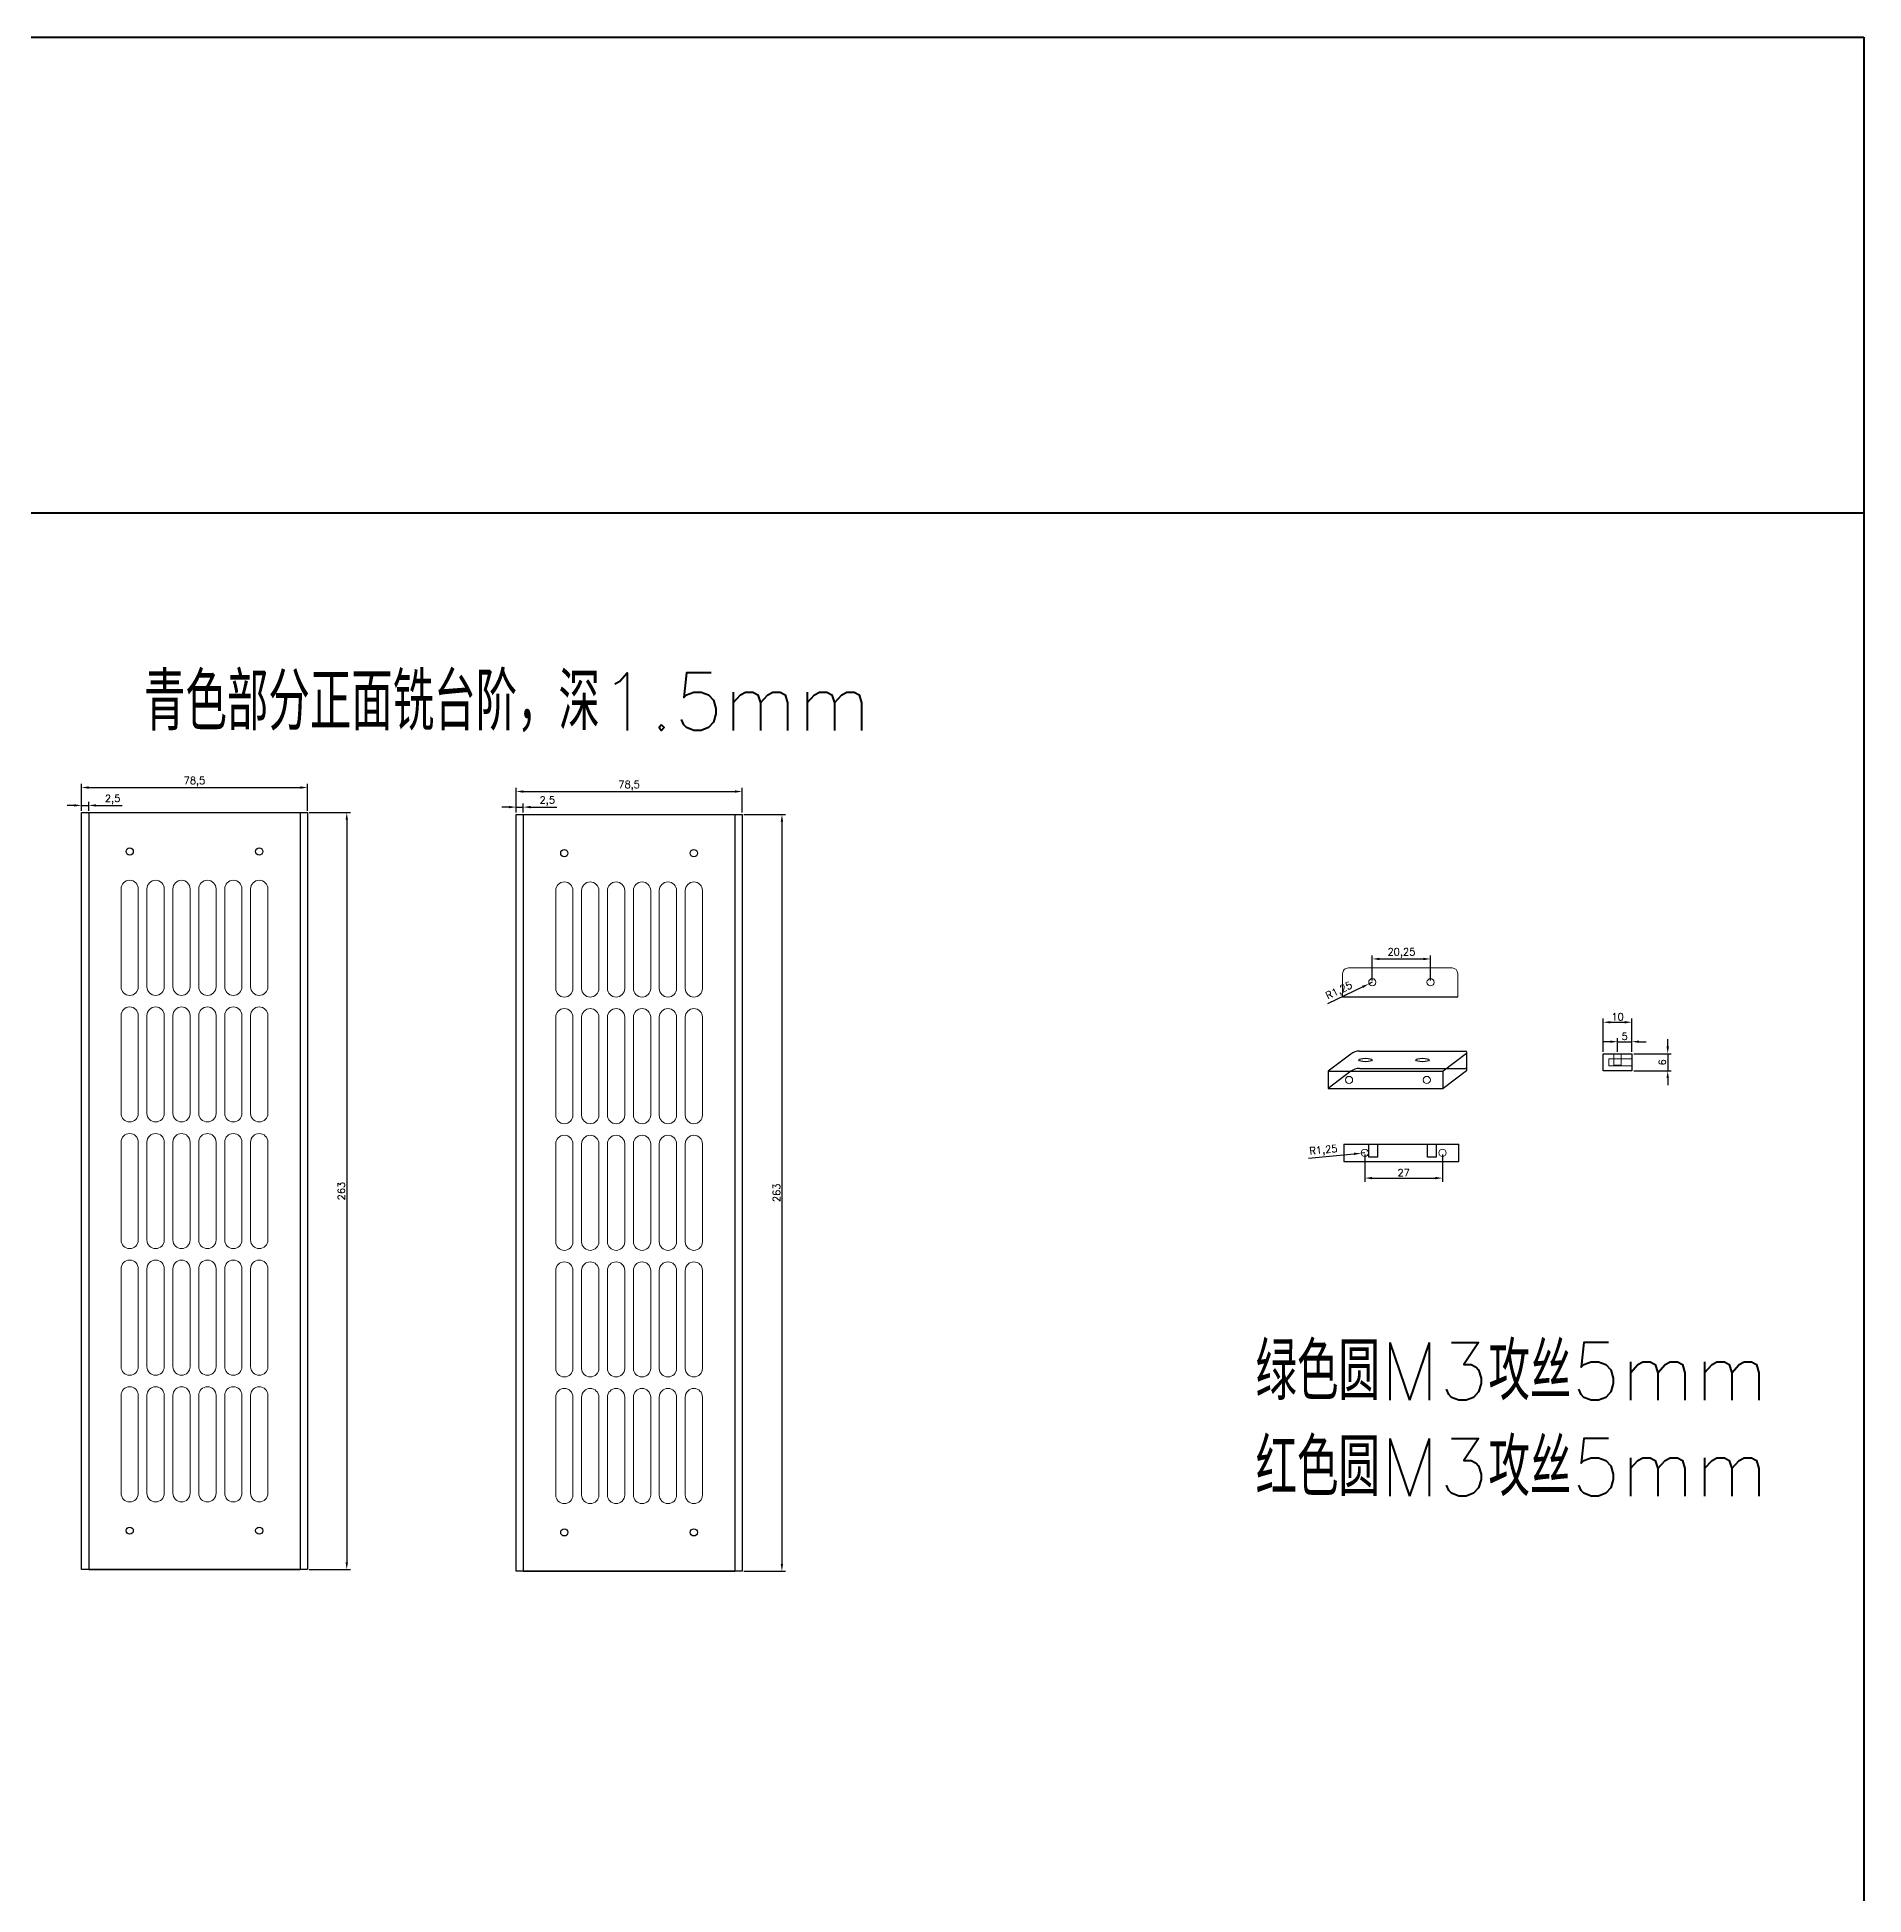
# Model space of a CAD drawing. Header units: inches. Extents: x 2 to 2337, y 1 to 1206.
# Drawn here: x 1702 to 2337, y 560 to 1206 of the extents above; entities that cross this region are included whole.
import ezdxf

# ---------------------------------------------------------------- set-up
doc = ezdxf.new("R2010")
doc.units = ezdxf.units.IN
doc.header["$MEASUREMENT"] = 0
doc.styles.get("Standard").update_dxf_attribs({"font": 'txt', "bigfont": 'gbcbig.shx'})
doc.dimstyles.new('ISO-25', dxfattribs={"dimtxt": 2.5, "dimasz": 2.5, "dimexe": 1.25, "dimexo": 0.625, "dimtad": 1, "dimtxsty": 'Standard', "dimcen": 2.5, "dimadec": 0, "dimazin": 0, "dimtfac": 1, "dimtmove": 0, "dimatfit": 3, "dimfxl": 1, "dimarcsym": 0})

# ---------------------------------------------------------------- blocks, each defined once
blk = doc.blocks.new('*D4')
at = {"color": 0, "lineweight": -2}
for p, q in [((2257, 852.75), (2270.08, 852.75)), ((2268.83, 855.25), (2268.83, 857.75)), ((2268.83, 852.75), (2268.83, 846.75)), ((2257, 846.75), (2270.08, 846.75)), ((2268.83, 844.25), (2268.83, 841.75))]:
    blk.add_line(p, q, dxfattribs=at)
at = {"color": 0}
for points in [[(2268.41, 855.25), (2269.25, 855.25), (2268.83, 852.75)], [(2268.41, 844.25), (2269.25, 844.25), (2268.83, 846.75)]]:
    blk.add_solid(points, dxfattribs=at)
at = {"layer": 'Defpoints', "color": 0}
for p in [(2256.38, 852.75), (2256.38, 846.75), (2268.83, 846.75)]:
    blk.add_point(p, dxfattribs=at)
at = {"color": 0, "insert": (2266.95, 849.75), "char_height": 2.5, "attachment_point": 5, "rotation": 90}
blk.add_mtext('6', dxfattribs=at)
blk = doc.blocks.new('*D5')
at = {"color": 0, "lineweight": -2}
for p, q in [((2246.38, 853.38), (2246.38, 864.92)), ((2248.88, 863.67), (2253.88, 863.67)), ((2256.38, 853.38), (2256.38, 864.92))]:
    blk.add_line(p, q, dxfattribs=at)
at = {"color": 0}
for points in [[(2248.88, 864.09), (2248.88, 863.26), (2246.38, 863.67)], [(2253.88, 864.09), (2253.88, 863.26), (2256.38, 863.67)]]:
    blk.add_solid(points, dxfattribs=at)
at = {"layer": 'Defpoints', "color": 0}
for p in [(2256.38, 863.67), (2246.38, 852.75), (2256.38, 852.75)]:
    blk.add_point(p, dxfattribs=at)
at = {"color": 0, "insert": (2251.38, 865.55), "char_height": 2.5, "attachment_point": 5}
blk.add_mtext('10', dxfattribs=at)
blk = doc.blocks.new('*D41')
at = {"color": 0, "lineweight": -2}
for p, q in [((1796.89, 936.51), (1811.18, 936.51)), ((1809.93, 934.01), (1809.93, 676.01)), ((1796.89, 673.51), (1811.18, 673.51))]:
    blk.add_line(p, q, dxfattribs=at)
at = {"color": 0}
for points in [[(1809.52, 934.01), (1810.35, 934.01), (1809.93, 936.51)], [(1809.52, 676.01), (1810.35, 676.01), (1809.93, 673.51)]]:
    blk.add_solid(points, dxfattribs=at)
at = {"layer": 'Defpoints', "color": 0}
for p in [(1796.27, 936.51), (1796.27, 673.51), (1809.93, 673.51)]:
    blk.add_point(p, dxfattribs=at)
at = {"color": 0, "insert": (1808.06, 805.01), "char_height": 2.5, "attachment_point": 5, "rotation": 90}
blk.add_mtext('263', dxfattribs=at)
blk = doc.blocks.new('*D42')
at = {"color": 0, "lineweight": -2}
for p, q in [((1717.77, 937.14), (1717.77, 946.48)), ((1720.27, 945.23), (1793.77, 945.23)), ((1796.27, 937.14), (1796.27, 946.48))]:
    blk.add_line(p, q, dxfattribs=at)
at = {"color": 0}
for points in [[(1720.27, 945.64), (1720.27, 944.81), (1717.77, 945.23)], [(1793.77, 945.64), (1793.77, 944.81), (1796.27, 945.23)]]:
    blk.add_solid(points, dxfattribs=at)
at = {"layer": 'Defpoints', "color": 0}
for p in [(1796.27, 945.23), (1717.77, 936.51), (1796.27, 936.51)]:
    blk.add_point(p, dxfattribs=at)
at = {"color": 0, "insert": (1757.02, 947.31), "char_height": 2.5, "attachment_point": 5}
blk.add_mtext('78,5', dxfattribs=at)
blk = doc.blocks.new('*D45')
at = {"color": 0, "lineweight": -2}
for p, q in [((1715.27, 939.01), (1712.77, 939.01)), ((1717.77, 937.14), (1717.77, 940.26)), ((1717.77, 939.01), (1720.27, 939.01)), ((1720.27, 937.14), (1720.27, 940.26)), ((1722.77, 939.01), (1731.94, 939.01))]:
    blk.add_line(p, q, dxfattribs=at)
at = {"color": 0}
for points in [[(1715.27, 939.43), (1715.27, 938.6), (1717.77, 939.01)], [(1722.77, 939.43), (1722.77, 938.6), (1720.27, 939.01)]]:
    blk.add_solid(points, dxfattribs=at)
at = {"layer": 'Defpoints', "color": 0}
for p in [(1717.77, 936.51), (1720.27, 939.01), (1720.27, 936.51)]:
    blk.add_point(p, dxfattribs=at)
at = {"color": 0, "insert": (1728.6, 941.1), "char_height": 2.5, "attachment_point": 5}
blk.add_mtext('2,5', dxfattribs=at)
blk = doc.blocks.new('*D46')
at = {"color": 0, "lineweight": -2}
for p, q in [((1868.76, 936.54), (1868.76, 945.09)), ((1871.26, 943.84), (1944.76, 943.84)), ((1947.26, 936.54), (1947.26, 945.09))]:
    blk.add_line(p, q, dxfattribs=at)
at = {"color": 0}
for points in [[(1871.26, 944.26), (1871.26, 943.42), (1868.76, 943.84)], [(1944.76, 944.26), (1944.76, 943.42), (1947.26, 943.84)]]:
    blk.add_solid(points, dxfattribs=at)
at = {"layer": 'Defpoints', "color": 0}
for p in [(1947.26, 943.84), (1868.76, 935.91), (1947.26, 935.91)]:
    blk.add_point(p, dxfattribs=at)
at = {"color": 0, "insert": (1908.01, 945.92), "char_height": 2.5, "attachment_point": 5}
blk.add_mtext('78,5', dxfattribs=at)
blk = doc.blocks.new('*D47')
at = {"color": 0, "lineweight": -2}
for p, q in [((1947.88, 935.91), (1962.35, 935.91)), ((1961.1, 933.41), (1961.1, 675.41)), ((1947.88, 672.91), (1962.35, 672.91))]:
    blk.add_line(p, q, dxfattribs=at)
at = {"color": 0}
for points in [[(1960.69, 933.41), (1961.52, 933.41), (1961.1, 935.91)], [(1960.69, 675.41), (1961.52, 675.41), (1961.1, 672.91)]]:
    blk.add_solid(points, dxfattribs=at)
at = {"layer": 'Defpoints', "color": 0}
for p in [(1947.26, 935.91), (1947.26, 672.91), (1961.1, 672.91)]:
    blk.add_point(p, dxfattribs=at)
at = {"color": 0, "insert": (1959.23, 804.41), "char_height": 2.5, "attachment_point": 5, "rotation": 90}
blk.add_mtext('263', dxfattribs=at)
blk = doc.blocks.new('*D48')
at = {"color": 0, "lineweight": -2}
for p, q in [((2144.06, 816.42), (2159.85, 817.93)), ((2163.58, 818.28), (2162.34, 818.17))]:
    blk.add_line(p, q, dxfattribs=at)
at = {"color": 0}
blk.add_solid([(2159.81, 818.34), (2159.89, 817.51), (2162.34, 818.17)], dxfattribs=at)
at = {"layer": 'Defpoints', "color": 0}
for p in [(2162.34, 818.17), (2163.58, 818.28)]:
    blk.add_point(p, dxfattribs=at)
at = {"color": 0, "insert": (2149.25, 819.01), "char_height": 2.5, "attachment_point": 5, "rotation": 5.45722}
blk.add_mtext('R1,25', dxfattribs=at)
blk = doc.blocks.new('*D49')
at = {"color": 0, "lineweight": -2}
for p, q in [((2166.19, 878.18), (2166.19, 886.91)), ((2168.69, 885.66), (2183.94, 885.66)), ((2186.44, 878.18), (2186.44, 886.91))]:
    blk.add_line(p, q, dxfattribs=at)
at = {"color": 0}
for points in [[(2168.69, 886.08), (2168.69, 885.25), (2166.19, 885.66)], [(2183.94, 886.08), (2183.94, 885.25), (2186.44, 885.66)]]:
    blk.add_solid(points, dxfattribs=at)
at = {"layer": 'Defpoints', "color": 0}
for p in [(2186.44, 885.66), (2166.19, 877.55), (2186.44, 877.55)]:
    blk.add_point(p, dxfattribs=at)
at = {"color": 0, "insert": (2176.32, 887.75), "char_height": 2.5, "attachment_point": 5}
blk.add_mtext('20,25', dxfattribs=at)
blk = doc.blocks.new('*D50')
at = {"color": 0, "lineweight": -2}
for p, q in [((2150.75, 870.24), (2162.81, 875.95)), ((2166.19, 877.55), (2165.06, 877.02))]:
    blk.add_line(p, q, dxfattribs=at)
at = {"color": 0}
blk.add_solid([(2162.63, 876.32), (2162.98, 875.57), (2165.06, 877.02)], dxfattribs=at)
at = {"layer": 'Defpoints', "color": 0}
for p in [(2165.06, 877.02), (2166.19, 877.55)]:
    blk.add_point(p, dxfattribs=at)
at = {"color": 0, "insert": (2154.76, 874.44), "char_height": 2.5, "attachment_point": 5, "rotation": 25.33508}
blk.add_mtext('R1,25', dxfattribs=at)
blk = doc.blocks.new('*D51')
at = {"color": 0, "lineweight": -2}
for p, q in [((2163.58, 817.66), (2163.58, 808.27)), ((2190.58, 817.66), (2190.58, 808.27)), ((2166.08, 809.52), (2188.08, 809.52))]:
    blk.add_line(p, q, dxfattribs=at)
at = {"color": 0}
for points in [[(2166.08, 809.94), (2166.08, 809.11), (2163.58, 809.52)], [(2188.08, 809.94), (2188.08, 809.11), (2190.58, 809.52)]]:
    blk.add_solid(points, dxfattribs=at)
at = {"layer": 'Defpoints', "color": 0}
for p in [(2163.58, 818.28), (2190.58, 818.28), (2190.58, 809.52)]:
    blk.add_point(p, dxfattribs=at)
at = {"color": 0, "insert": (2177.08, 811.4), "char_height": 2.5, "attachment_point": 5}
blk.add_mtext('27', dxfattribs=at)
blk = doc.blocks.new('*D52')
at = {"color": 0, "lineweight": -2}
for p, q in [((2248.88, 856.91), (2246.38, 856.91)), ((2251.38, 853.38), (2251.38, 858.16)), ((2251.38, 856.91), (2256.38, 856.91)), ((2256.38, 853.38), (2256.38, 858.16)), ((2258.88, 856.91), (2261.38, 856.91))]:
    blk.add_line(p, q, dxfattribs=at)
at = {"color": 0}
for points in [[(2248.88, 857.33), (2248.88, 856.5), (2251.38, 856.91)], [(2258.88, 857.33), (2258.88, 856.5), (2256.38, 856.91)]]:
    blk.add_solid(points, dxfattribs=at)
at = {"layer": 'Defpoints', "color": 0}
for p in [(2251.38, 852.75), (2256.38, 856.91), (2256.38, 852.75)]:
    blk.add_point(p, dxfattribs=at)
at = {"color": 0, "insert": (2253.88, 858.79), "char_height": 2.5, "attachment_point": 5}
blk.add_mtext('5', dxfattribs=at)
blk = doc.blocks.new('*D60')
at = {"color": 0, "lineweight": -2}
for p, q in [((1866.26, 938.43), (1863.76, 938.43)), ((1868.76, 936.54), (1868.76, 939.68)), ((1868.76, 938.43), (1871.26, 938.43)), ((1871.26, 936.54), (1871.26, 939.68)), ((1873.76, 938.43), (1882.92, 938.43))]:
    blk.add_line(p, q, dxfattribs=at)
at = {"color": 0}
for points in [[(1866.26, 938.84), (1866.26, 938.01), (1868.76, 938.43)], [(1873.76, 938.84), (1873.76, 938.01), (1871.26, 938.43)]]:
    blk.add_solid(points, dxfattribs=at)
at = {"layer": 'Defpoints', "color": 0}
for p in [(1871.26, 938.43), (1868.76, 935.91), (1871.26, 935.91)]:
    blk.add_point(p, dxfattribs=at)
at = {"color": 0, "insert": (1879.59, 940.51), "char_height": 2.5, "attachment_point": 5}
blk.add_mtext('2,5', dxfattribs=at)

msp = doc.modelspace()

# ---------------------------------------------------------------- linework, layer by layer
at = {"lineweight": 211}
for p, q in [((2.313, 1205.965), (2336.961, 1205.965)), ((2336.961, 1205.965), (2336.961, 1.185)), ((2.313, 1040.706), (2336.961, 1040.706))]:
    msp.add_line(p, q, dxfattribs=at)
for p, q in [((1717.769, 936.513), (1796.269, 936.513)), ((1868.756, 935.913), (1947.256, 935.913)), ((2155.89, 872.552), (2195.89, 872.552)), ((2158.73, 852.636), (2150.822, 846.624)), ((2161.756, 853.656), (2198.587, 853.656)), ((2198.89, 852.758), (2190.822, 846.624)), ((2199.061, 847.315), (2199.061, 853.315)), ((2158.73, 846.636), (2150.822, 840.624)), ((2150.822, 846.624), (2150.822, 840.624)), ((2150.822, 846.624), (2190.822, 846.624)), ((2161.756, 847.656), (2198.587, 847.656)), ((2198.89, 846.758), (2190.822, 840.624)), ((2190.822, 840.624), (2190.822, 846.624)), ((2150.822, 840.624), (2190.822, 840.624)), ((2156.283, 821.284), (2156.283, 815.284)), ((2156.283, 821.284), (2196.283, 821.284)), ((2196.283, 815.284), (2196.283, 821.284)), ((2156.283, 815.284), (2196.283, 815.284)), ((2160.438, 815.284), (2174.838, 815.284)), ((2180.838, 815.284), (2195.438, 815.284)), ((1796.269, 673.513), (1717.769, 673.513)), ((1947.256, 672.913), (1868.756, 672.913))]:
    msp.add_line(p, q)
at = {"color": 4}
for p, q in [((1717.769, 673.513), (1717.769, 936.513)), ((1720.269, 936.513), (1720.269, 673.513)), ((1793.769, 936.513), (1793.769, 673.513)), ((1796.269, 936.513), (1796.269, 673.513)), ((1868.756, 672.913), (1868.756, 935.913)), ((1871.256, 935.913), (1871.256, 672.913)), ((1944.756, 935.913), (1944.756, 672.913)), ((1947.256, 935.913), (1947.256, 672.913)), ((1720.27, 673.513), (1793.769, 673.513)), ((1871.256, 672.913), (1944.756, 672.913))]:
    msp.add_line(p, q, dxfattribs=at)
at = {"linetype": 'Continuous', "lineweight": 18}
for p, q in [((1731.519, 876.013), (1731.519, 910.013)), ((1737.519, 876.013), (1737.519, 910.013)), ((1740.519, 876.013), (1740.519, 910.013)), ((1746.519, 876.013), (1746.519, 910.013)), ((1749.519, 876.013), (1749.519, 910.013)), ((1755.519, 876.013), (1755.519, 910.013)), ((1758.519, 876.013), (1758.519, 910.013)), ((1764.519, 876.013), (1764.519, 910.013)), ((1767.519, 876.013), (1767.519, 910.013)), ((1773.519, 876.013), (1773.519, 910.013)), ((1776.519, 876.013), (1776.519, 910.013)), ((1782.519, 876.013), (1782.519, 910.013)), ((1882.506, 875.413), (1882.506, 909.413)), ((1888.506, 875.413), (1888.506, 909.413)), ((1891.506, 875.413), (1891.506, 909.413)), ((1897.506, 875.413), (1897.506, 909.413)), ((1900.506, 875.413), (1900.506, 909.413)), ((1906.506, 875.413), (1906.506, 909.413)), ((1909.506, 875.413), (1909.506, 909.413)), ((1915.506, 875.413), (1915.506, 909.413)), ((1918.506, 875.413), (1918.506, 909.413)), ((1924.506, 875.413), (1924.506, 909.413)), ((1927.506, 875.413), (1927.506, 909.413)), ((1933.506, 875.413), (1933.506, 909.413)), ((1731.519, 832.013), (1731.519, 866.013)), ((1737.519, 832.013), (1737.519, 866.013)), ((1740.519, 832.013), (1740.519, 866.013)), ((1746.519, 832.013), (1746.519, 866.013)), ((1749.519, 832.013), (1749.519, 866.013)), ((1755.519, 832.013), (1755.519, 866.013)), ((1758.519, 832.013), (1758.519, 866.013)), ((1764.519, 832.013), (1764.519, 866.013)), ((1767.519, 832.013), (1767.519, 866.013)), ((1773.519, 832.013), (1773.519, 866.013)), ((1776.519, 832.013), (1776.519, 866.013)), ((1782.519, 832.013), (1782.519, 866.013)), ((1882.506, 831.413), (1882.506, 865.413)), ((1888.506, 831.413), (1888.506, 865.413)), ((1891.506, 831.413), (1891.506, 865.413)), ((1897.506, 831.413), (1897.506, 865.413)), ((1900.506, 831.413), (1900.506, 865.413)), ((1906.506, 831.413), (1906.506, 865.413)), ((1909.506, 831.413), (1909.506, 865.413)), ((1915.506, 831.413), (1915.506, 865.413)), ((1918.506, 831.413), (1918.506, 865.413)), ((1924.506, 831.413), (1924.506, 865.413)), ((1927.506, 831.413), (1927.506, 865.413)), ((1933.506, 831.413), (1933.506, 865.413)), ((1731.519, 788.013), (1731.519, 822.013)), ((1737.519, 788.013), (1737.519, 822.013)), ((1740.519, 788.013), (1740.519, 822.013)), ((1746.519, 788.013), (1746.519, 822.013)), ((1749.519, 788.013), (1749.519, 822.013)), ((1755.519, 788.013), (1755.519, 822.013)), ((1758.519, 788.013), (1758.519, 822.013)), ((1764.519, 788.013), (1764.519, 822.013)), ((1767.519, 788.013), (1767.519, 822.013)), ((1773.519, 788.013), (1773.519, 822.013)), ((1776.519, 788.013), (1776.519, 822.013)), ((1782.519, 788.013), (1782.519, 822.013)), ((1882.506, 787.413), (1882.506, 821.413)), ((1888.506, 787.413), (1888.506, 821.413)), ((1891.506, 787.413), (1891.506, 821.413)), ((1897.506, 787.413), (1897.506, 821.413)), ((1900.506, 787.413), (1900.506, 821.413)), ((1906.506, 787.413), (1906.506, 821.413)), ((1909.506, 787.413), (1909.506, 821.413)), ((1915.506, 787.413), (1915.506, 821.413)), ((1918.506, 787.413), (1918.506, 821.413)), ((1924.506, 787.413), (1924.506, 821.413)), ((1927.506, 787.413), (1927.506, 821.413)), ((1933.506, 787.413), (1933.506, 821.413)), ((1731.519, 744.013), (1731.519, 778.013)), ((1737.519, 744.013), (1737.519, 778.013)), ((1740.519, 744.013), (1740.519, 778.013)), ((1746.519, 744.013), (1746.519, 778.013)), ((1749.519, 744.013), (1749.519, 778.013)), ((1755.519, 744.013), (1755.519, 778.013)), ((1758.519, 744.013), (1758.519, 778.013)), ((1764.519, 744.013), (1764.519, 778.013)), ((1767.519, 744.013), (1767.519, 778.013)), ((1773.519, 744.013), (1773.519, 778.013)), ((1776.519, 744.013), (1776.519, 778.013)), ((1782.519, 744.013), (1782.519, 778.013)), ((1882.506, 743.413), (1882.506, 777.413)), ((1888.506, 743.413), (1888.506, 777.413)), ((1891.506, 743.413), (1891.506, 777.413)), ((1897.506, 743.413), (1897.506, 777.413)), ((1900.506, 743.413), (1900.506, 777.413)), ((1906.506, 743.413), (1906.506, 777.413)), ((1909.506, 743.413), (1909.506, 777.413)), ((1915.506, 743.413), (1915.506, 777.413)), ((1918.506, 743.413), (1918.506, 777.413)), ((1924.506, 743.413), (1924.506, 777.413)), ((1927.506, 743.413), (1927.506, 777.413)), ((1933.506, 743.413), (1933.506, 777.413)), ((1731.519, 700.013), (1731.519, 734.013)), ((1737.519, 700.013), (1737.519, 734.013)), ((1740.519, 700.013), (1740.519, 734.013)), ((1746.519, 700.013), (1746.519, 734.013)), ((1749.519, 700.013), (1749.519, 734.013)), ((1755.519, 700.013), (1755.519, 734.013)), ((1758.519, 700.013), (1758.519, 734.013)), ((1764.519, 700.013), (1764.519, 734.013)), ((1767.519, 700.013), (1767.519, 734.013)), ((1773.519, 700.013), (1773.519, 734.013)), ((1776.519, 700.013), (1776.519, 734.013)), ((1782.519, 700.013), (1782.519, 734.013)), ((1882.506, 699.413), (1882.506, 733.413)), ((1888.506, 699.413), (1888.506, 733.413)), ((1891.506, 699.413), (1891.506, 733.413)), ((1897.506, 699.413), (1897.506, 733.413)), ((1900.506, 699.413), (1900.506, 733.413)), ((1906.506, 699.413), (1906.506, 733.413)), ((1909.506, 699.413), (1909.506, 733.413)), ((1915.506, 699.413), (1915.506, 733.413)), ((1918.506, 699.413), (1918.506, 733.413)), ((1924.506, 699.413), (1924.506, 733.413)), ((1927.506, 699.413), (1927.506, 733.413)), ((1933.506, 699.413), (1933.506, 733.413))]:
    msp.add_line(p, q, dxfattribs=at)
at = {"color": 7, "lineweight": 18}
for p, q in [((2155.89, 872.552), (2155.89, 880.541)), ((2157.89, 882.541), (2193.89, 882.541))]:
    msp.add_line(p, q, dxfattribs=at)
at = {"color": 7, "linetype": 'Continuous', "lineweight": 18}
msp.add_line((2195.89, 872.552), (2195.89, 880.541), dxfattribs=at)
at = {"color": 0}
for p, q in [((2246.378, 846.752), (2246.378, 852.752)), ((2246.378, 852.752), (2256.378, 852.752)), ((2256.378, 852.752), (2256.378, 846.752)), ((2256.378, 846.752), (2246.378, 846.752))]:
    msp.add_line(p, q, dxfattribs=at)
at = {"color": 1}
for p, q in [((2165.018, 821.284), (2168.018, 821.284)), ((2165.018, 816.784), (2165.018, 821.284)), ((2168.018, 821.284), (2168.018, 816.784)), ((2185.338, 821.284), (2188.338, 821.284)), ((2185.338, 816.784), (2185.338, 821.284)), ((2188.338, 821.284), (2188.338, 816.784)), ((2168.018, 816.784), (2165.018, 816.784)), ((2188.338, 816.784), (2185.338, 816.784))]:
    msp.add_line(p, q, dxfattribs=at)
at = {"color": 3, "lineweight": 18}
msp.add_lwpolyline([(2256.378, 848.502), (2256.378, 851.002), (2248.378, 851.002), (2248.378, 848.502)], close=True, dxfattribs=at)
at = {"color": 4}
for centre in [(1734.519, 923.013), (1779.519, 923.013), (1885.506, 922.413), (1930.506, 922.413), (1734.519, 687.013), (1779.519, 687.013), (1885.506, 686.413), (1930.506, 686.413)]:
    msp.add_circle(centre, 1.25, dxfattribs=at)
at = {"color": 1, "linetype": 'Continuous', "lineweight": 18}
for centre in [(2166.195, 877.552), (2186.445, 877.552)]:
    msp.add_circle(centre, 1.25, dxfattribs=at)
at = {"color": 3, "linetype": 'Continuous', "lineweight": 18}
for centre in [(2158.122, 843.624), (2185.122, 843.624), (2163.583, 818.284), (2190.583, 818.284)]:
    msp.add_circle(centre, 1.25, dxfattribs=at)
at = {"linetype": 'Continuous', "lineweight": 18}
for centre, start, end in [((1734.519, 910.013), 0, 180), ((1743.519, 910.013), 0, 180), ((1752.519, 910.013), 0, 180), ((1761.519, 910.013), 0, 180), ((1770.519, 910.013), 0, 180), ((1779.519, 910.013), 0, 180), ((1885.506, 909.413), 0, 180), ((1894.506, 909.413), 0, 180), ((1903.506, 909.413), 0, 180), ((1912.506, 909.413), 0, 180), ((1921.506, 909.413), 0, 180), ((1930.506, 909.413), 0, 180), ((1734.519, 876.013), 180, 0), ((1743.519, 876.013), 180, 0), ((1752.519, 876.013), 180, 0), ((1761.519, 876.013), 180, 0), ((1770.519, 876.013), 180, 0), ((1779.519, 876.013), 180, 0), ((1885.506, 875.413), 180, 0), ((1894.506, 875.413), 180, 0), ((1903.506, 875.413), 180, 0), ((1912.506, 875.413), 180, 0), ((1921.506, 875.413), 180, 0), ((1930.506, 875.413), 180, 0), ((1734.519, 866.013), 0, 180), ((1743.519, 866.013), 0, 180), ((1752.519, 866.013), 0, 180), ((1761.519, 866.013), 0, 180), ((1770.519, 866.013), 0, 180), ((1779.519, 866.013), 0, 180), ((1885.506, 865.413), 0, 180), ((1894.506, 865.413), 0, 180), ((1903.506, 865.413), 0, 180), ((1912.506, 865.413), 0, 180), ((1921.506, 865.413), 0, 180), ((1930.506, 865.413), 0, 180), ((1734.519, 832.013), 180, 0), ((1743.519, 832.013), 180, 0), ((1752.519, 832.013), 180, 0), ((1761.519, 832.013), 180, 0), ((1770.519, 832.013), 180, 0), ((1779.519, 832.013), 180, 0), ((1885.506, 831.413), 180, 0), ((1894.506, 831.413), 180, 0), ((1903.506, 831.413), 180, 0), ((1912.506, 831.413), 180, 0), ((1921.506, 831.413), 180, 0), ((1930.506, 831.413), 180, 0), ((1734.519, 822.013), 0, 180), ((1743.519, 822.013), 0, 180), ((1752.519, 822.013), 0, 180), ((1761.519, 822.013), 0, 180), ((1770.519, 822.013), 0, 180), ((1779.519, 822.013), 0, 180), ((1885.506, 821.413), 0, 180), ((1894.506, 821.413), 0, 180), ((1903.506, 821.413), 0, 180), ((1912.506, 821.413), 0, 180), ((1921.506, 821.413), 0, 180), ((1930.506, 821.413), 0, 180), ((1734.519, 788.013), 180, 0), ((1743.519, 788.013), 180, 0), ((1752.519, 788.013), 180, 0), ((1761.519, 788.013), 180, 0), ((1770.519, 788.013), 180, 0), ((1779.519, 788.013), 180, 0), ((1885.506, 787.413), 180, 0), ((1894.506, 787.413), 180, 0), ((1903.506, 787.413), 180, 0), ((1912.506, 787.413), 180, 0), ((1921.506, 787.413), 180, 0), ((1930.506, 787.413), 180, 0), ((1734.519, 778.013), 0, 180), ((1743.519, 778.013), 0, 180), ((1752.519, 778.013), 0, 180), ((1761.519, 778.013), 0, 180), ((1770.519, 778.013), 0, 180), ((1779.519, 778.013), 0, 180), ((1885.506, 777.413), 0, 180), ((1894.506, 777.413), 0, 180), ((1903.506, 777.413), 0, 180), ((1912.506, 777.413), 0, 180), ((1921.506, 777.413), 0, 180), ((1930.506, 777.413), 0, 180), ((1734.519, 744.013), 180, 0), ((1743.519, 744.013), 180, 0), ((1752.519, 744.013), 180, 0), ((1761.519, 744.013), 180, 0), ((1770.519, 744.013), 180, 0), ((1779.519, 744.013), 180, 0), ((1885.506, 743.413), 180, 0), ((1894.506, 743.413), 180, 0), ((1903.506, 743.413), 180, 0), ((1912.506, 743.413), 180, 0), ((1921.506, 743.413), 180, 0), ((1930.506, 743.413), 180, 0), ((1734.519, 734.013), 0, 180), ((1743.519, 734.013), 0, 180), ((1752.519, 734.013), 0, 180), ((1761.519, 734.013), 0, 180), ((1770.519, 734.013), 0, 180), ((1779.519, 734.013), 0, 180), ((1885.506, 733.413), 0, 180), ((1894.506, 733.413), 0, 180), ((1903.506, 733.413), 0, 180), ((1912.506, 733.413), 0, 180), ((1921.506, 733.413), 0, 180), ((1930.506, 733.413), 0, 180), ((1734.519, 700.013), 180, 0), ((1743.519, 700.013), 180, 0), ((1752.519, 700.013), 180, 0), ((1761.519, 700.013), 180, 0), ((1770.519, 700.013), 180, 0), ((1779.519, 700.013), 180, 0), ((1885.506, 699.413), 180, 0), ((1894.506, 699.413), 180, 0), ((1903.506, 699.413), 180, 0), ((1912.506, 699.413), 180, 0), ((1921.506, 699.413), 180, 0), ((1930.506, 699.413), 180, 0)]:
    msp.add_arc(centre, 3, start, end, dxfattribs=at)
at = {"color": 7, "lineweight": 18}
for centre, start, end in [((2157.89, 880.541), 90.00021, 180.00021), ((2193.89, 880.541), 359.99979, 89.99979)]:
    msp.add_arc(centre, 2, start, end, dxfattribs=at)
for centre, radius, start, end in [((2161.756, 848.656), 5, 90, 127.246661), ((2198.587, 853.156), 0.5, 307.246661, 90), ((2161.756, 842.656), 5, 90, 127.246661), ((2198.587, 847.156), 0.5, 307.246661, 90)]:
    msp.add_arc(centre, radius, start, end)
at = {"color": 1}
for centre in [(2163.842, 850.554), (2183.638, 850.554)]:
    msp.add_ellipse(centre, major_axis=(-2.265, 0), ratio=0.2759122, dxfattribs=at)
at = {"color": 1, "linetype": 'Continuous', "lineweight": 18}
msp.add_open_spline([(2250.128, 852.752), (2250.128, 851.419), (2250.128, 850.085), (2250.128, 848.752), (2250.961, 848.752), (2251.795, 848.752), (2252.628, 848.752), (2252.628, 850.085), (2252.628, 851.419), (2252.628, 852.752), (2251.795, 852.752), (2250.961, 852.752), (2250.128, 852.752)], degree=3, knots=[0, 0, 0, 0, 0.3076923, 0.3076923, 0.3076923, 0.5, 0.5, 0.5, 0.8076923, 0.8076923, 0.8076923, 1, 1, 1, 1], dxfattribs=at)

# ---------------------------------------------------------------- texts
at = {"color": 1, "char_height": 20, "attachment_point": 1}
for s, insert, width in [('青色部分正面铣台阶，深1.5mm', (1739.497, 985.084), 260.1135), ('绿色圆M3攻丝5mm\\P红色圆M3攻丝5mm', (2125.642, 752.373), 283.62664)]:
    msp.add_mtext(s, dxfattribs=dict(at, insert=insert, width=width))

# ---------------------------------------------------------------- dimensions: what is measured, and where the dimension line sits
at = {"color": 1}
for base, p1, p2, picture, middle in [((1796.269, 945.228), (1717.769, 936.513), (1796.269, 936.513), '*D42', (1757.019, 947.311)), ((1720.269, 939.013), (1717.769, 936.513), (1720.269, 936.513), '*D45', (1728.603, 941.097)), ((1947.256, 943.841), (1868.756, 935.913), (1947.256, 935.913), '*D46', (1908.006, 945.925)), ((1871.256, 938.425), (1868.756, 935.913), (1871.256, 935.913), '*D60', (1879.589, 940.509)), ((2186.445, 885.663), (2166.195, 877.552), (2186.445, 877.552), '*D49', (2176.32, 887.746)), ((2256.378, 863.673), (2246.378, 852.752), (2256.378, 852.752), '*D5', (2251.378, 865.548)), ((2256.378, 856.913), (2251.378, 852.752), (2256.378, 852.752), '*D52', (2253.878, 858.788)), ((2190.583, 809.524), (2163.583, 818.284), (2190.583, 818.284), '*D51', (2177.083, 811.399))]:
    dim = msp.add_linear_dim(base=base, p1=p1, p2=p2, dimstyle='ISO-25', dxfattribs=at)
    dim.commit()
    dim.dimension.update_dxf_attribs({"geometry": picture, "text_midpoint": middle})
for base, p1, p2, picture, middle in [((1809.933, 673.513), (1796.269, 936.513), (1796.269, 673.513), '*D41', (1808.058, 805.013)), ((1961.103, 672.913), (1947.256, 935.913), (1947.256, 672.913), '*D47', (1959.228, 804.413)), ((2268.829, 846.752), (2256.378, 852.752), (2256.378, 846.752), '*D4', (2266.954, 849.752))]:
    dim = msp.add_linear_dim(base=base, p1=p1, p2=p2, angle=90, dimstyle='ISO-25', dxfattribs=at)
    dim.commit()
    dim.dimension.update_dxf_attribs({"geometry": picture, "text_midpoint": middle})
dim = msp.add_radius_dim(center=(2166.195, 877.552), mpoint=(2165.065, 877.017), dimstyle='ISO-25', dxfattribs=at)
dim.commit()
dim.dimension.update_dxf_attribs({"geometry": '*D50', "text_midpoint": (2154.759, 874.443)})
dim = msp.add_radius_dim(center=(2163.583, 818.284), mpoint=(2162.339, 818.165), dimstyle='ISO-25', dxfattribs=at)
dim.commit()
dim.dimension.update_dxf_attribs({"geometry": '*D48', "text_midpoint": (2149.448, 816.934), "dimtype": 164})

doc.saveas('drawing.dxf')
